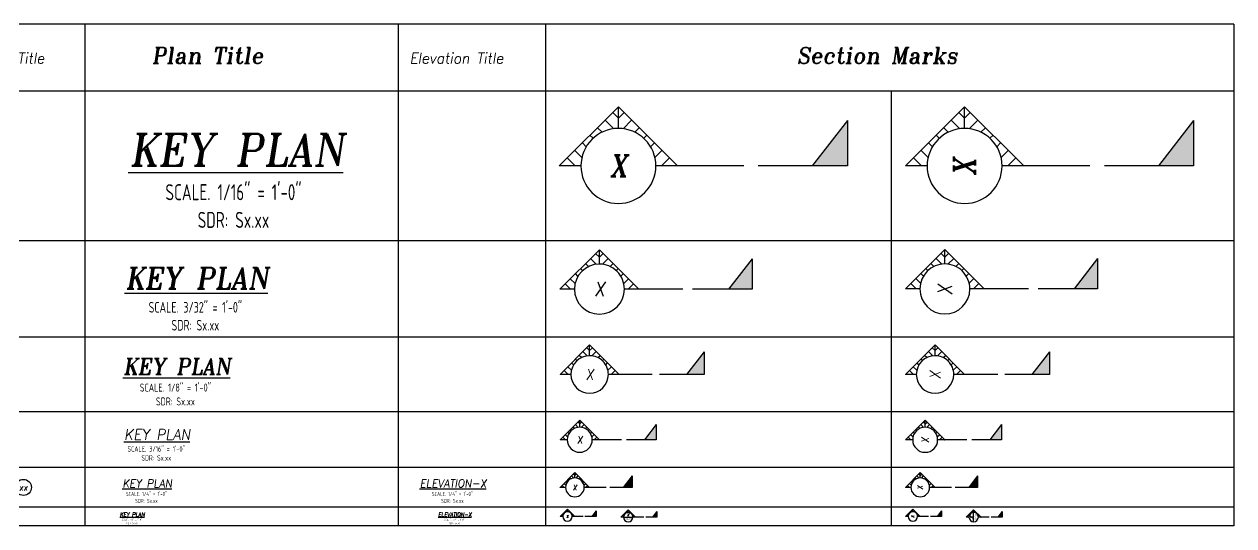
# Model space of a CAD drawing. Header units: inches. Extents: x -3675 to 25720, y -2273 to 5046.
# Drawn here: x -2571 to -1210, y 466 to 1030 of the extents above; entities that cross this region are included whole.
import ezdxf
from ezdxf.enums import TextEntityAlignment as Align

# ---------------------------------------------------------------- set-up
doc = ezdxf.new("R2010")
doc.units = ezdxf.units.IN
doc.header["$LTSCALE"] = 0.025
doc.header["$MEASUREMENT"] = 0
doc.layers.get('0').update_dxf_attribs({"linetype": 'CONTINUOUS'})
doc.layers.get('Defpoints').update_dxf_attribs({"linetype": 'CONTINUOUS'})
for name, color, linetype in [('0-25TEXT', 7, 'CONTINUOUS'), ('0-35TEXT', 3, 'CONTINUOUS'), ('3', 3, 'CONTINUOUS')]:
    doc.layers.add(name, color=color, linetype=linetype)
doc.styles.add('AR', font='ARCHQUIK.shx', dxfattribs={"width": 0.8})
doc.styles.add('ROMANT', font='romant')

# ---------------------------------------------------------------- blocks, each defined once
blk = doc.blocks.new('SECTARO')
at = {"linetype": 'Continuous'}
blk.add_line((33.32, 16.99), (20.13, 0), dxfattribs=at)
for p, q in [((33.32, 16.99), (33.32, 0)), ((33.32, 0), (0, 0))]:
    blk.add_line(p, q)
for points in [[(33.32, 0), (33.32, 16.99), (33.32, 0), (20.13, 0)], [(33.32, 16.99), (20.13, 0), (33.32, 0), (33.32, 16.99)]]:
    blk.add_solid(points, dxfattribs=at)
blk = doc.blocks.new('*X3')
at = {"color": 0, "linetype": 'Continuous'}
for p, q in [((-1.108, 0.2784), (-1.0748, 0.3117)), ((-1.081, 0.2171), (-1.0306, 0.2675)), ((-1.0127, 0.1969), (-0.9864, 0.2233)), ((-0.9601, 0.1612), (-0.9422, 0.1791)), ((-0.9204, 0.1125), (-0.898, 0.1349)), ((-0.895, 0.0495), (-0.8538, 0.0907)), ((-0.8561, 0), (-0.8096, 0.0465)), ((-0.7677, 0), (-0.7654, 0.0023))]:
    blk.add_line(p, q, dxfattribs=at)
blk = doc.blocks.new('*X2')
at = {"color": 0, "linetype": 'Continuous'}
for p, q in [((-1.108, 0.2784), (-1.0748, 0.3117)), ((-0.9601, 0.1612), (-0.9422, 0.1791)), ((-0.8561, 0), (-0.8096, 0.0465))]:
    blk.add_line(p, q, dxfattribs=at)
blk = doc.blocks.new('SECTNU')
at = {"linetype": 'Continuous'}
blk.add_line((-24.74, 0), (-32.81, 0), dxfattribs=at)
blk.add_line((0, 0), (-24.74, 0))
at = {"layer": '3'}
for p, q in [((-68.89, 0), (-46.81, 22.07)), ((-60.81, 0), (-68.89, 0))]:
    blk.add_line(p, q, dxfattribs=at)
at = {"layer": '3', "linetype": 'Continuous'}
blk.add_line((-46.81, 14), (-46.81, 22.07), dxfattribs=at)
at = {"layer": '3'}
for points in [[(-46.81, 22.07), (-24.74, 0), (-32.81, 0, 1)], [(-32.81, 0, 0.414214), (-46.81, 14)]]:
    blk.add_lwpolyline(points, format="xyb", dxfattribs=at)
for start, end in [(90, 180), (180, 0)]:
    blk.add_arc((-46.81, 0), 14, start, end, dxfattribs=at)
at = {"linetype": 'Continuous', "xscale": -64, "yscale": 64, "zscale": 64, "rotation": 359.9999999999999}
blk.add_blockref('*X3', (-117.73, 0), dxfattribs=at)
at = {"linetype": 'Continuous', "xscale": 64, "yscale": 64, "zscale": 64}
for name in ['*X3', '*X2']:
    blk.add_blockref(name, (24.1, 0), dxfattribs=at)
at = {"linetype": 'Continuous', "style": 'ROMANT', "oblique": 9, "width": 0.9}
blk.add_attdef('NO', text='', height=8, dxfattribs=at).set_placement((-46.81, 0), align=Align.MIDDLE)
blk = doc.blocks.new('SECT1')
at = {"color": 7, "linetype": 'Continuous'}
blk.add_line((0.627, 0), (-0.627, 0), dxfattribs=at)
blk.add_circle((0.815, 0), 0.188, dxfattribs=at)
at = {"color": 7, "linetype": 'Continuous', "style": 'ROMANT', "oblique": 9, "width": 0.95}
blk.add_text('SECTION', height=0.1875, dxfattribs=at).set_placement((-0.006, 0.077), align=Align.CENTER)
blk.add_attdef('SECT1', text='', height=0.141, dxfattribs=at).set_placement((0.815, 0), align=Align.MIDDLE)

msp = doc.modelspace()

# ---------------------------------------------------------------- linework, layer by layer
at = {"color": 8}
for p, q in [((-1210.26351, 1029.94747), (-3675.45686, 1029.94747)), ((-2502.70757, 1029.94747), (-2502.70757, 465.92747)), ((-2149.96881, 1029.94747), (-2149.96881, 465.92747)), ((-1984.3106, 1029.94747), (-1984.3106, 465.92747)), ((-1210.26351, 1029.94747), (-1210.26351, 465.92747)), ((-1210.26351, 954.81334), (-3675.45686, 954.81334)), ((-1595.75057, 954.81334), (-1595.75057, 465.92747)), ((-1210.26351, 786.29679), (-3675.45686, 786.29679)), ((-1210.26351, 678.21383), (-3675.45686, 678.21383)), ((-1210.26351, 593.95555), (-3675.45686, 593.95555)), ((-1210.26351, 531.31713), (-3675.45686, 531.31713)), ((-1210.26351, 486.9718), (-3675.45686, 486.9718)), ((-1210.26351, 465.92747), (-3675.45686, 465.92747))]:
    msp.add_line(p, q, dxfattribs=at)
at = {"layer": 'Defpoints'}
for points in [[(-1502.86173, 470.35703), (-1502.86173, 480.89606)], [(-1896.63577, 475.62655), (-1886.09675, 475.62655)]]:
    msp.add_lwpolyline(points, dxfattribs=at)

# ---------------------------------------------------------------- block references
for p, xscale, yscale, zscale in [((-1761.49316, 870.55507), 3.01115058704454, 3.01115058704454, 3.01115058704454), ((-1829.89567, 732.10732), 2.00743372469636, 2.00743372469636, 2.00743372469636), ((-1864.31889, 636.08468), 1.50557529352227, 1.50557529352227, 1.50557529352227), ((-1898.8901, 562.63633), 1.00371686234818, 1.00371686234818, 1.00371686234818), ((-1916.1757, 509.14446), 0.752787646761135, 0.752787646761135, 0.752787646761135), ((-1942.10411, 476.44963), 0.3763938233805675, 0.3763938233805675, 0.3763938233805675)]:
    msp.add_blockref('SECTNU', p, dxfattribs=dict(xscale=xscale, yscale=yscale, zscale=zscale)).add_auto_attribs({'NO': 'X'})
ref = msp.add_blockref('SECTNU', (-1372.10072, 870.55507), dxfattribs=dict(xscale=3.01115058704454, yscale=3.01115058704454, zscale=3.01115058704454))
ref.add_attrib('NO', 'X', dxfattribs={"linetype": 'Continuous', "height": 24.0892, "rotation": 90, "style": 'ROMANT', "oblique": 9, "width": 0.9}).set_placement((-1513.06079, 869.04698), align=Align.MIDDLE)
for p, xscale, yscale, zscale in [((-1745.15939, 870.55505), 3.01115058704454, 3.01115058704454, 3.01115058704454), ((-1355.76695, 870.55505), 3.01115058704454, 3.01115058704454, 3.01115058704454), ((-1819.00649, 732.10731), 2.00743372469636, 2.00743372469636, 2.00743372469636), ((-1430.39097, 732.2183), 2.00743372469636, 2.00743372469636, 2.00743372469636), ((-1856.15201, 636.08467), 1.50557529352227, 1.50557529352227, 1.50557529352227), ((-1467.64746, 636.0847), 1.50557529352227, 1.50557529352227, 1.50557529352227), ((-1893.44551, 562.63633), 1.00371686234818, 1.00371686234818, 1.00371686234818), ((-1504.97797, 562.59935), 1.00371686234818, 1.00371686234818, 1.00371686234818), ((-1912.09226, 509.14446), 0.752787646761135, 0.752787646761135, 0.752787646761135), ((-1523.58772, 509.14447), 0.752787646761135, 0.752787646761135, 0.752787646761135), ((-1940.06239, 476.44963), 0.3763938233805675, 0.3763938233805675, 0.3763938233805675), ((-1871.70453, 475.62655), 0.3763938233805675, 0.3763938233805675, 0.3763938233805675), ((-1551.55785, 476.44963), 0.3763938233805675, 0.3763938233805675, 0.3763938233805675), ((-1483.2, 475.62655), 0.3763938233805675, 0.3763938233805675, 0.3763938233805675)]:
    msp.add_blockref('SECTARO', p, dxfattribs=dict(xscale=xscale, yscale=yscale, zscale=zscale))
ref = msp.add_blockref('SECTNU', (-1441.28015, 732.21831), dxfattribs=dict(xscale=2.00743372469636, yscale=2.00743372469636, zscale=2.00743372469636))
ref.add_attrib('NO', 'X', dxfattribs={"linetype": 'Continuous', "height": 16.05947, "rotation": 90, "style": 'ROMANT', "oblique": 9, "width": 0.9}).set_placement((-1535.25353, 731.21292), align=Align.MIDDLE)
ref = msp.add_blockref('SECTNU', (-1475.81434, 636.08471), dxfattribs=dict(xscale=1.50557529352227, yscale=1.50557529352227, zscale=1.50557529352227))
ref.add_attrib('NO', 'X', dxfattribs={"linetype": 'Continuous', "height": 12.0446, "rotation": 90, "style": 'ROMANT', "oblique": 9, "width": 0.9}).set_placement((-1546.29438, 635.33066), align=Align.MIDDLE)
ref = msp.add_blockref('SECTNU', (-1510.42256, 562.59935), dxfattribs=dict(xscale=1.00371686234818, yscale=1.00371686234818, zscale=1.00371686234818))
ref.add_attrib('NO', 'X', dxfattribs={"linetype": 'Continuous', "height": 8.02973, "rotation": 90, "style": 'ROMANT', "oblique": 9, "width": 0.9}).set_placement((-1557.40925, 562.09666), align=Align.MIDDLE)
ref = msp.add_blockref('SECTNU', (-1527.67116, 509.14448), dxfattribs=dict(xscale=0.752787646761135, yscale=0.752787646761135, zscale=0.752787646761135))
ref.add_attrib('NO', 'X', dxfattribs={"linetype": 'Continuous', "height": 6.0223, "rotation": 90, "style": 'ROMANT', "oblique": 9, "width": 0.9}).set_placement((-1562.91118, 508.76745), align=Align.MIDDLE)
ref = msp.add_blockref('SECTNU', (-1873.74625, 475.62655), dxfattribs=dict(xscale=0.3763938233805675, yscale=0.3763938233805675, zscale=0.3763938233805675))
ref.add_attrib('NO', 'X', dxfattribs={"linetype": 'Continuous', "height": 3.01115, "style": 'ROMANT', "oblique": 9, "width": 0.9}).set_placement((-1891.36626, 478.25801), align=Align.MIDDLE)
ref = msp.add_blockref('SECTNU', (-1553.59957, 476.44963), dxfattribs=dict(xscale=0.3763938233805675, yscale=0.3763938233805675, zscale=0.3763938233805675))
ref.add_attrib('NO', 'X', dxfattribs={"linetype": 'Continuous', "height": 3.01115, "rotation": 90, "style": 'ROMANT', "oblique": 9, "width": 0.9}).set_placement((-1571.21958, 476.26112), align=Align.MIDDLE)
ref = msp.add_blockref('SECTNU', (-1485.24172, 475.62655), dxfattribs=dict(xscale=0.3763938233805675, yscale=0.3763938233805675, zscale=0.3763938233805675))
ref.add_attrib('NO', 'X', dxfattribs={"linetype": 'Continuous', "height": 3.01115, "rotation": 90, "style": 'ROMANT', "oblique": 9, "width": 0.9}).set_placement((-1505.1993, 475.43804), align=Align.MIDDLE)
at = {"layer": '0-25TEXT', "xscale": 48, "yscale": 48, "zscale": 48}
msp.add_blockref('SECT1', (-2610.7943, 509.14447), dxfattribs=at).add_auto_attribs({'SECT1': 'xx'})

# ---------------------------------------------------------------- texts
at = {"color": 7, "linetype": 'Continuous', "style": 'ROMANT', "oblique": 9, "width": 0.95}
for s, height, p in [('Section Title', 12, (-2641.89509, 985.70511)), ('Plan Title', 18, (-2427.20308, 985.70511)), ('Elevation Title', 12, (-2137.26922, 985.70511)), ('Section Marks', 18, (-1701.52911, 985.70511))]:
    msp.add_text(s, height=height, dxfattribs=at).set_placement(p)
for s, height, p in [('%%UKEY PLAN', 36, (-2331.71678, 870.55507)), ('%%UKEY PLAN', 24, (-2376.46178, 732.25531)), ('%%UKEY PLAN', 18, (-2398.83428, 636.08469)), ('%%UKEY PLAN', 12, (-2421.20678, 562.63634)), ('%%UKEY PLAN', 9, (-2432.39303, 509.14447)), ('%%UELEVATION-X', 9, (-2088.27576, 509.14447)), ('%%UKEY PLAN', 4.5, (-2449.1724, 476.44963)), ('%%UELEVATION-X', 4.5, (-2086.32652, 476.44963))]:
    msp.add_text(s, height=height, dxfattribs=at).set_placement(p, align=Align.CENTER)
at = {"layer": '0-35TEXT', "style": 'AR'}
for s, height, width, p in [('SCALE. 1/16" = 1\'-0"', 17.99955, 0.8, (-2335.37512, 832.03002)), ('SDR: Sx.xx', 17.99955, 0.8, (-2335.37512, 800.91483)), ('SCALE. 3/32" = 1\'-0"', 12, 0.8, (-2378.29095, 705.6488)), ('SDR: Sx.xx', 12, 0.8, (-2378.29095, 685.47323)), ('SCALE. 1/8" = 1\'-0"', 8.999775, 0.8, (-2400.66345, 616.82216)), ('SDR: Sx.xx', 8.999775, 0.8, (-2400.66345, 601.26457)), ('SCALE. 3/16" = 1\'-0"', 6, 0.8, (-2422.12136, 549.33309)), ('SDR: Sx.xx', 6, 0.8, (-2422.12136, 539.2453)), ('SCALE. 1/4" = 1\'-0"', 4.4998875, 0.8, (-2433.30761, 499.51321)), ('SCALE. 1/4" = 1\'-0"', 4.4998875, 0.8, (-2089.19035, 499.51321)), ('SDR: Sx.xx', 4.499887, 0.8, (-2433.30761, 491.73441)), ('SDR: Sx.xx', 4.499887, 0.8, (-2089.19035, 491.73441)), ('SCALE. 1/2" = 1\'-0"', 2.2499437, 0.8, (-2449.6297, 471.634)), ('SDR: Sx.xx', 2.249944, 0.8, (-2449.6297, 467.74461)), ('SCALE. 1/2" = 1\'-0"', 2.2499437, 0.8, (-2086.78382, 471.634)), ('SDR: Sx.xx', 2.249944, 0.8, (-2086.78382, 467.74461)), ('XX-XX', 2, 0.7, (-1891.13057, 472.6208))]:
    msp.add_text(s, height=height, dxfattribs=dict(at, width=width)).set_placement(p, align=Align.CENTER)
at = {"layer": '0-35TEXT', "style": 'AR', "width": 0.7}
msp.add_text('XX-XX', height=2, rotation=90, dxfattribs=at).set_placement((-1499.85598, 475.86224), align=Align.CENTER)

doc.saveas('drawing.dxf')
